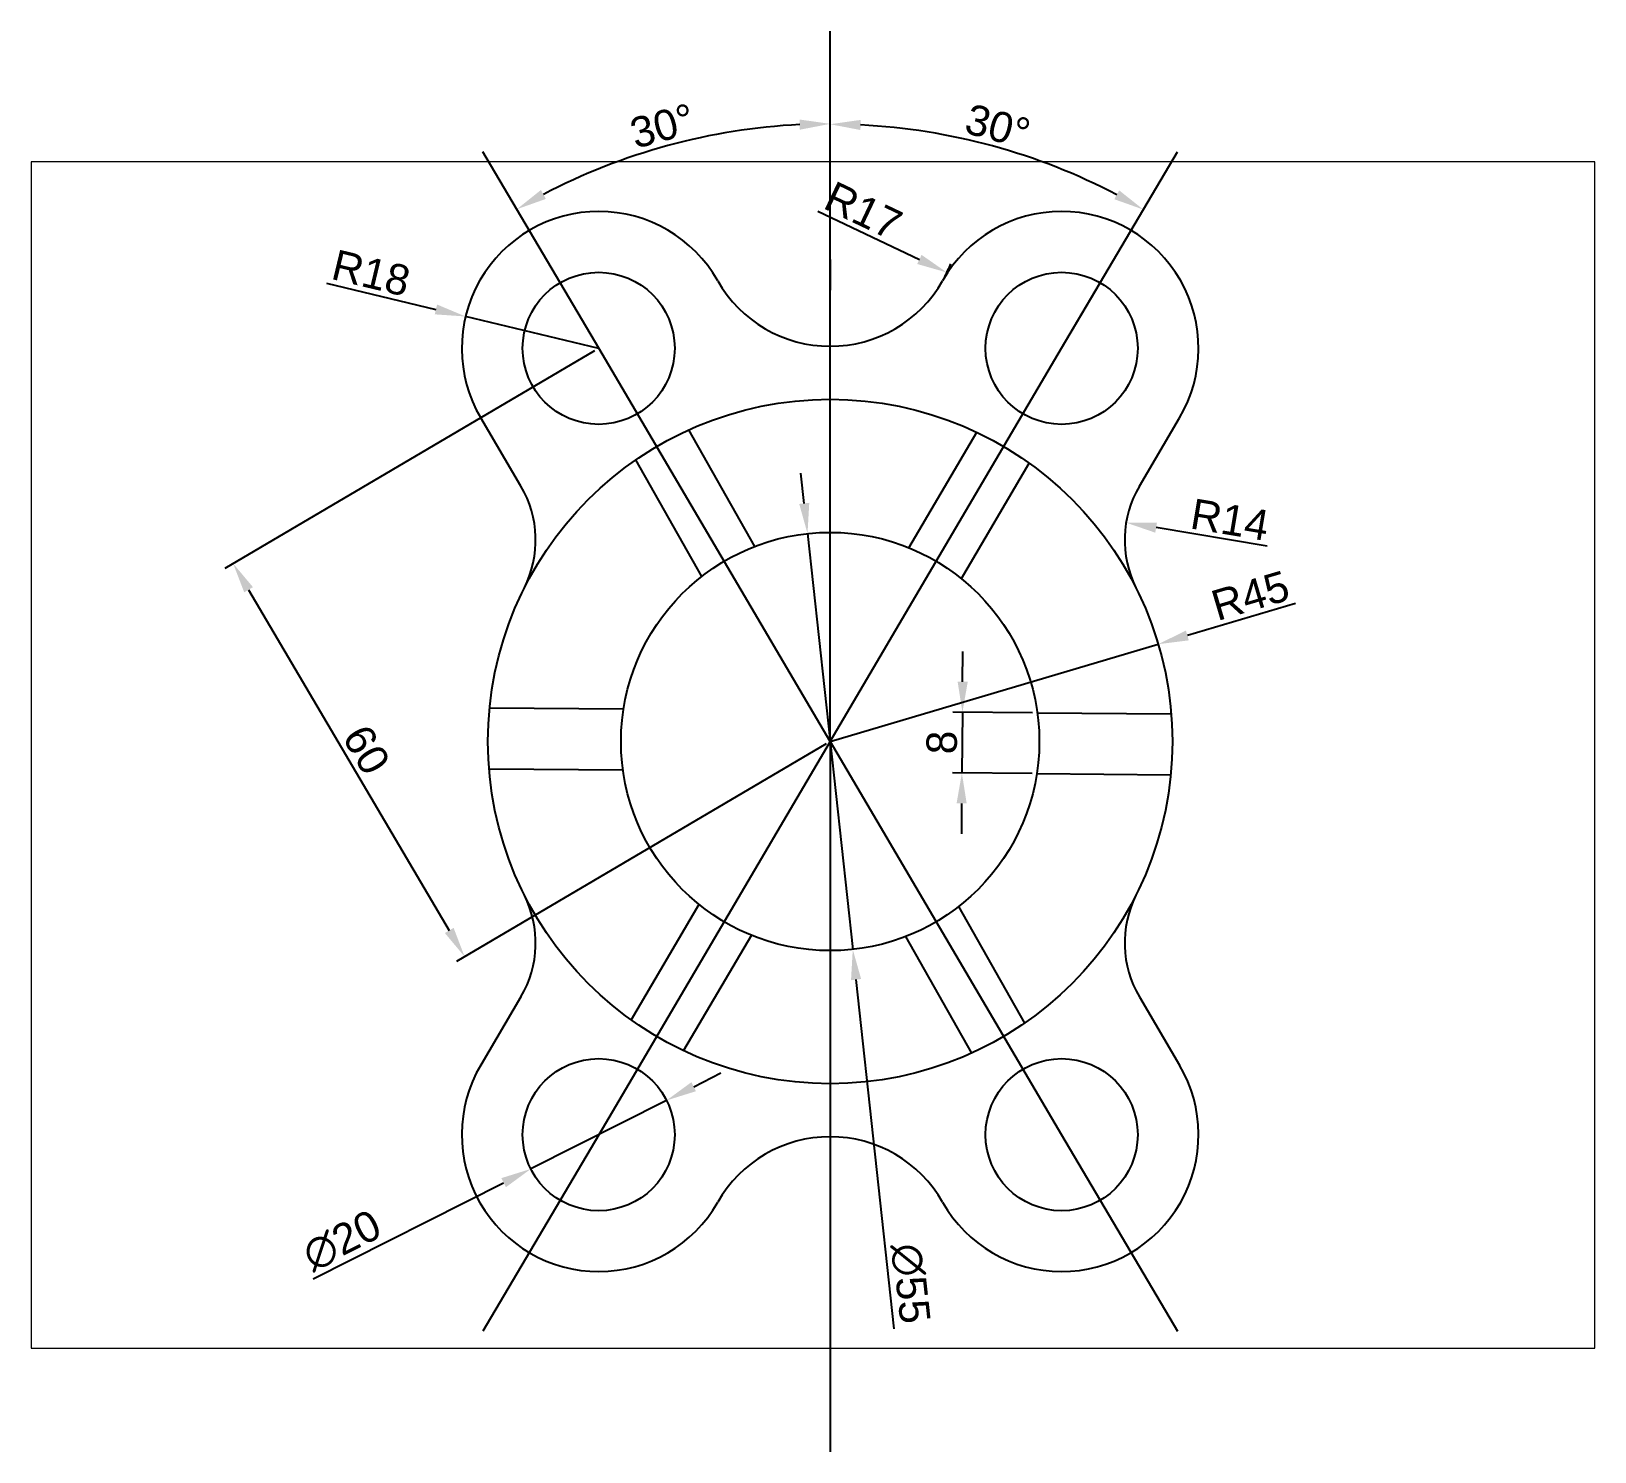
# Paper-space layout 'Layout1' of a CAD drawing. Header units: millimetres. Extents: x 26 to 231, y 6 to 193.
import ezdxf

# ---------------------------------------------------------------- set-up
doc = ezdxf.new("R2010")
doc.units = ezdxf.units.MM
doc.styles.get("Standard").update_dxf_attribs({"font": 'arial.ttf'})
doc.dimstyles.new('ISO-25', dxfattribs={"dimtxt": 4, "dimasz": 4, "dimexe": 1.25, "dimexo": 0.625, "dimtad": 1, "dimtxsty": 'Standard', "dimcen": 2.5, "dimclrd": 5, "dimclrt": 3, "dimadec": 0, "dimazin": 0, "dimtfac": 1, "dimtmove": 0, "dimatfit": 3, "dimfxl": 1, "dimtfillclr": 2, "dimarcsym": 0})

# ---------------------------------------------------------------- blocks, each defined once
blk = doc.blocks.new('*U13')
for p, q in [((-7.92, -5.56), (1.02, 9.62)), ((-1.02, -9.62), (7.92, 5.56))]:
    blk.add_line(p, q)
blk = doc.blocks.new('*U14')
at = {"color": 0, "linetype": 'ByBlock', "lineweight": -2, "transparency": 16777216}
for p, rotation in [((2945.1, 1542.67), 60.00000000000001), ((2926.83, 1511.64), 120), ((2998.85, 1511.03), 299.9999999999999), ((2980.58, 1479.99), 240), ((2944.57, 1480.3), 180)]:
    blk.add_blockref('*U13', p, dxfattribs=dict(at, rotation=rotation))
blk.add_blockref('*U13', (2981.11, 1542.37), dxfattribs=at)
blk = doc.blocks.new('*D18')
at = {"color": 5, "lineweight": -2}
blk.add_arc((130.76, 99.27), 81.17, 62.3361, 87.1763, dxfattribs=at)
at = {"color": 5}
for points in [[(134.74, 179.68), (134.77, 181.01), (130.76, 180.44)], [(168.77, 171.74), (168.12, 170.58), (171.94, 169.22)]]:
    blk.add_solid(points, dxfattribs=at)
at = {"layer": 'Defpoints', "color": 0}
for p in [(130.76, 192.67), (176.42, 176.83), (158.95, 175.39), (130.76, 162.67), (161.2, 150.97)]:
    blk.add_point(p, dxfattribs=at)
at = {"color": 3, "insert": (152.8, 180.16), "char_height": 4, "attachment_point": 5, "rotation": 344.7562}
blk.add_mtext('30°', dxfattribs=at)
blk = doc.blocks.new('*D19')
at = {"color": 5, "lineweight": -2}
blk.add_arc((130.76, 99.27), 81.22, 92.8221, 117.6656, dxfattribs=at)
at = {"color": 5}
for points in [[(126.74, 181.06), (126.77, 179.72), (130.76, 180.49)], [(93.37, 170.62), (92.72, 171.79), (89.55, 169.26)]]:
    blk.add_solid(points, dxfattribs=at)
at = {"layer": 'Defpoints', "color": 0}
for p in [(130.76, 192.67), (116.43, 179.21), (85.09, 176.83), (130.76, 162.67), (100.32, 150.97)]:
    blk.add_point(p, dxfattribs=at)
at = {"color": 3, "insert": (108.7, 180.21), "char_height": 4, "attachment_point": 5, "rotation": 15.2438}
blk.add_mtext('30°', dxfattribs=at)
blk = doc.blocks.new('*D20')
at = {"color": 0, "lineweight": -2}
for p, q in [((99.78, 150.66), (51.17, 122.04)), ((130.22, 98.95), (81.61, 70.34))]:
    blk.add_line(p, q, dxfattribs=at)
at = {"color": 5, "lineweight": -2}
blk.add_line((54.28, 119.23), (80.66, 74.42), dxfattribs=at)
at = {"color": 5}
for points in [[(54.85, 119.57), (53.7, 118.89), (52.25, 122.67)], [(81.24, 74.76), (80.09, 74.08), (82.69, 70.97)]]:
    blk.add_solid(points, dxfattribs=at)
at = {"layer": 'Defpoints', "color": 0}
for p in [(100.32, 150.97), (130.76, 99.27), (82.69, 70.97)]:
    blk.add_point(p, dxfattribs=at)
at = {"color": 3, "insert": (69.77, 98.18), "char_height": 4, "attachment_point": 5, "rotation": 300.4876}
blk.add_mtext('60', dxfattribs=at)
blk = doc.blocks.new('*D21')
at = {"color": 5, "lineweight": -2}
for p, q in [((127.35, 130.58), (126.92, 134.56)), ((127.78, 126.61), (133.73, 71.93)), ((139.16, 22.04), (134.16, 67.95))]:
    blk.add_line(p, q, dxfattribs=at)
at = {"color": 5}
for points in [[(128.01, 130.66), (126.69, 130.51), (127.78, 126.61)], [(134.83, 68.03), (133.5, 67.88), (133.73, 71.93)]]:
    blk.add_solid(points, dxfattribs=at)
at = {"layer": 'Defpoints', "color": 0}
for p in [(127.78, 126.61), (133.73, 71.93)]:
    blk.add_point(p, dxfattribs=at)
at = {"color": 3, "insert": (141.31, 27.99), "char_height": 4, "attachment_point": 5, "rotation": 276.2086}
blk.add_mtext('∅55', dxfattribs=at)
blk = doc.blocks.new('*D22')
at = {"color": 5, "lineweight": -2}
for p, q in [((148.18, 107.12), (148.22, 111.12)), ((148.15, 103.12), (148.08, 95.12)), ((148.05, 91.12), (148.01, 87.12))]:
    blk.add_line(p, q, dxfattribs=at)
at = {"color": 0, "lineweight": -2}
for p, q in [((157.37, 103.04), (146.9, 103.13)), ((157.3, 95.04), (146.83, 95.13))]:
    blk.add_line(p, q, dxfattribs=at)
at = {"color": 5}
for points in [[(147.52, 107.13), (148.85, 107.12), (148.15, 103.12)], [(147.38, 91.13), (148.71, 91.12), (148.08, 95.12)]]:
    blk.add_solid(points, dxfattribs=at)
at = {"layer": 'Defpoints', "color": 0}
for p in [(158, 103.04), (148.08, 95.12), (157.93, 95.04)]:
    blk.add_point(p, dxfattribs=at)
at = {"color": 3, "insert": (145.45, 99.14), "char_height": 4, "attachment_point": 5, "rotation": 89.5124}
blk.add_mtext('8', dxfattribs=at)
blk = doc.blocks.new('*D23')
at = {"color": 5, "lineweight": -2}
for p, q in [((112.81, 53.87), (116.38, 55.68)), ((109.24, 52.07), (91.39, 43.06)), ((62.76, 28.6), (87.82, 41.25))]:
    blk.add_line(p, q, dxfattribs=at)
at = {"color": 5}
for points in [[(112.51, 54.47), (113.11, 53.28), (109.24, 52.07)], [(87.52, 41.85), (88.12, 40.66), (91.39, 43.06)]]:
    blk.add_solid(points, dxfattribs=at)
at = {"layer": 'Defpoints', "color": 0}
for p in [(109.24, 52.07), (91.39, 43.06)]:
    blk.add_point(p, dxfattribs=at)
at = {"color": 3, "insert": (66.56, 33.63), "char_height": 4, "attachment_point": 5, "rotation": 26.789}
blk.add_mtext('∅20', dxfattribs=at)
blk = doc.blocks.new('*D15')
at = {"color": 5, "lineweight": -2}
for p, q in [((64.51, 159.53), (78.92, 156.08)), ((100.32, 150.97), (82.81, 155.16))]:
    blk.add_line(p, q, dxfattribs=at)
at = {"color": 5}
blk.add_solid([(79.07, 156.73), (78.76, 155.44), (82.81, 155.16)], dxfattribs=at)
at = {"layer": 'Defpoints', "color": 0}
for p in [(82.81, 155.16), (100.32, 150.97)]:
    blk.add_point(p, dxfattribs=at)
at = {"color": 3, "insert": (70.39, 160.86), "char_height": 4, "attachment_point": 5, "rotation": 346.5664}
blk.add_mtext('R18', dxfattribs=at)
blk = doc.blocks.new('*D16')
at = {"color": 5, "lineweight": -2}
blk.add_line((129.12, 169.02), (142.5, 162.66), dxfattribs=at)
at = {"color": 0, "lineweight": -2}
blk.add_arc((130.76, 168.25), 17, 332.5356, 338.7765, dxfattribs=at)
at = {"color": 5}
blk.add_solid([(142.78, 163.26), (142.21, 162.06), (146.11, 160.94)], dxfattribs=at)
at = {"layer": 'Defpoints', "color": 0}
for p in [(130.76, 168.25), (146.11, 160.94)]:
    blk.add_point(p, dxfattribs=at)
at = {"color": 3, "insert": (135.13, 169.08), "char_height": 4, "attachment_point": 5, "rotation": 334.5636}
blk.add_mtext('R17', dxfattribs=at)
blk = doc.blocks.new('*D17')
at = {"color": 5, "lineweight": -2}
blk.add_line((188.21, 124.96), (173.62, 127.39), dxfattribs=at)
at = {"color": 5}
blk.add_solid([(173.73, 128.05), (173.51, 126.73), (169.67, 128.05)], dxfattribs=at)
at = {"layer": 'Defpoints', "color": 0}
for p in [(169.67, 128.05), (183.48, 125.75)]:
    blk.add_point(p, dxfattribs=at)
at = {"color": 3, "insert": (183.32, 128.45), "char_height": 4, "attachment_point": 5, "rotation": 350.5463}
blk.add_mtext('R14', dxfattribs=at)
blk = doc.blocks.new('*D24')
at = {"color": 5, "lineweight": -2}
for p, q in [((191.96, 117.43), (177.73, 113.21)), ((130.76, 99.27), (173.9, 112.07))]:
    blk.add_line(p, q, dxfattribs=at)
at = {"color": 5}
blk.add_solid([(177.54, 113.85), (177.92, 112.57), (173.9, 112.07)], dxfattribs=at)
at = {"layer": 'Defpoints', "color": 0}
for p in [(173.9, 112.07), (130.76, 99.27)]:
    blk.add_point(p, dxfattribs=at)
at = {"color": 3, "insert": (186.01, 118.44), "char_height": 4, "attachment_point": 5, "rotation": 16.5259}
blk.add_mtext('R45', dxfattribs=at)

psp = doc.layouts.get("Layout1")

# ---------------------------------------------------------------- linework, layer by layer
for p, q in [((130.756, 162.666), (130.756, 192.666)), ((100.315, 150.973), (85.095, 176.826)), ((161.197, 150.973), (176.418, 176.826)), ((130.756, 99.269), (130.756, 162.666)), ((130.756, 162.666), (130.756, 158.612)), ((130.756, 158.612), (130.756, 162.666)), ((161.197, 150.973), (166.271, 159.591)), ((130.756, 99.269), (100.315, 150.973)), ((130.756, 99.269), (161.197, 150.973)), ((90.097, 132.852), (84.804, 141.841)), ((171.416, 132.852), (176.709, 141.841)), ((130.756, 99.269), (100.315, 47.565)), ((130.756, 99.269), (130.756, 35.873)), ((130.756, 99.269), (161.197, 47.565)), ((90.097, 65.687), (84.804, 56.697)), ((171.416, 65.687), (176.709, 56.697)), ((100.315, 47.565), (85.095, 21.713)), ((161.197, 47.565), (176.418, 21.713)), ((130.756, 35.873), (130.756, 5.873))]:
    psp.add_line(p, q)
for centre, radius in [((100.315, 150.973), 10), ((161.197, 150.973), 10), ((130.756, 99.269), 45), ((130.756, 99.269), 27.5), ((100.315, 47.565), 10), ((161.197, 47.565), 10)]:
    psp.add_circle(centre, radius)
for centre, radius, start, end in [((100.315, 150.973), 18, 29.57083, 210.48761), ((161.197, 150.973), 18, 329.51239, 150.42917), ((130.756, 168.246), 17, 209.57083, 330.42917), ((78.032, 125.749), 14, 333.33293, 30.48761), ((183.48, 125.749), 14, 149.51239, 206.66707), ((78.032, 72.79), 14, 329.51239, 26.66707), ((183.48, 72.79), 14, 153.33293, 210.48761), ((100.315, 47.565), 18, 149.51239, 330.42917), ((161.197, 47.565), 18, 209.57083, 30.48761), ((130.756, 30.292), 17, 29.57083, 150.42917)]:
    psp.add_arc(centre, radius, start, end)

# ---------------------------------------------------------------- block references
psp.add_blockref('*U14', (-2832.083, -1412.064))

# ---------------------------------------------------------------- dimensions: what is measured, and where the dimension line sits
for base, line2, picture, middle in [((116.426, 179.215), ((100.315, 150.973), (85.095, 176.826)), '*D19', (108.7, 180.206)), ((158.951, 175.387), ((161.197, 150.973), (176.418, 176.826)), '*D18', (152.8, 180.16))]:
    dim = psp.add_angular_dim_2l(base=base, line1=((130.756, 162.666), (130.756, 192.666)), line2=line2, dimstyle='ISO-25')
    dim.commit()
    dim.dimension.update_dxf_attribs({"geometry": picture, "text_midpoint": middle})
for center, mpoint, picture, middle in [((130.756, 168.246), (146.108, 160.944), '*D16', (134.004, 166.701)), ((183.48, 125.749), (169.671, 128.048), '*D17', (182.884, 125.848))]:
    dim = psp.add_radius_dim(center=center, mpoint=mpoint, dimstyle='ISO-25')
    dim.commit()
    dim.dimension.update_dxf_attribs({"geometry": picture, "text_midpoint": middle, "dimtype": 164})
for center, mpoint, picture, middle in [((100.315, 150.973), (82.808, 155.155), '*D15', (70.386, 160.864)), ((130.756, 99.269), (173.897, 112.069), '*D24', (186.006, 118.436))]:
    dim = psp.add_radius_dim(center=center, mpoint=mpoint, dimstyle='ISO-25')
    dim.commit()
    dim.dimension.update_dxf_attribs({"geometry": picture, "text_midpoint": middle})
for p1, p2, distance, picture, middle in [((100.315, 150.973), (130.756, 99.269), -55.777, '*D20', (69.769, 98.176)), ((157.997, 103.037), (157.929, 95.038), -9.847, '*D22', (145.449, 99.144))]:
    dim = psp.add_aligned_dim(p1=p1, p2=p2, distance=distance, dimstyle='ISO-25')
    dim.commit()
    dim.dimension.update_dxf_attribs({"geometry": picture, "text_midpoint": middle})
for p1, p2, picture, middle in [((127.782, 126.608), (133.73, 71.93), '*D21', (138.543, 27.688)), ((109.242, 52.072), (91.388, 43.058), '*D23', (67.811, 31.154))]:
    dim = psp.add_diameter_dim_2p(p1=p1, p2=p2, dimstyle='ISO-25')
    dim.commit()
    dim.dimension.update_dxf_attribs({"geometry": picture, "text_midpoint": middle, "dimtype": 163})

# ---------------------------------------------------------------- viewports
at = {"layer": '0'}
psp.add_viewport(center=(128.5, 97.5), size=(205.6, 156), view_center_point=(210, 148.5), view_height=322.77139, dxfattribs=at)

doc.saveas('drawing.dxf')
